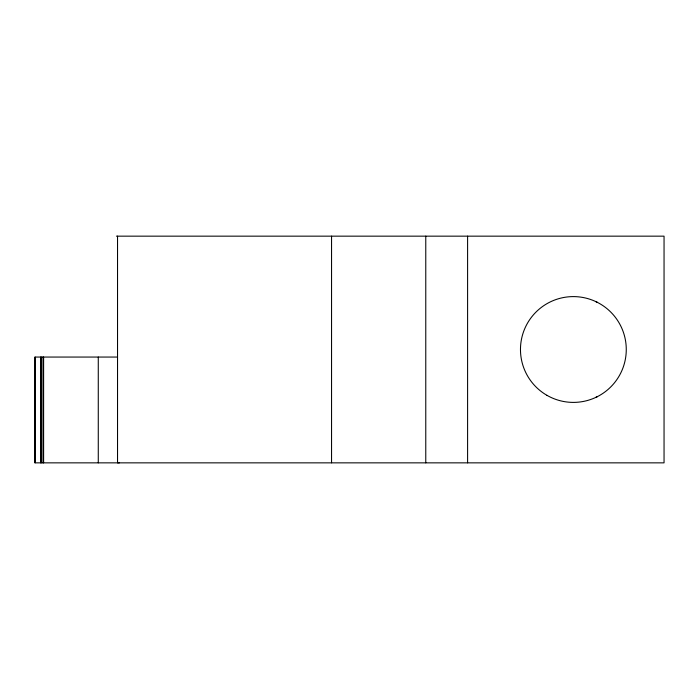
<?xml version="1.0" encoding="UTF-8"?>
<svg xmlns="http://www.w3.org/2000/svg" width="699" height="699" viewBox="0 0 699 699"><rect width="100%" height="100%" fill="white"/><g stroke="black" fill="none" stroke-linecap="round" stroke-linejoin="round"><path stroke-width="1.05" d="M595.522 397.539L597.392 396.63M116.418 236.157L664.05 236.157L664.05 462.852L34.95 462.852L35.002 357.058L117.056 357.058M119.354 462.843L117.537 462.852L117.537 236.157M595.522 301.461L597.392 302.37M467.596 236.148L467.596 462.843M425.77 236.148L425.77 462.843M331.553 236.148L331.553 462.843M98.271 357.058L98.271 462.852M43.609 357.058L43.609 462.852M42.997 357.058L42.997 462.852M41.267 357.058L41.267 462.852M40.725 357.058L40.725 462.852M35.072 357.058L35.072 462.852M546.924 395.311A52.897 52.897 0 0 0 626.269 349.5A52.897 52.897 0 0 0 546.924 303.689A52.897 52.897 0 0 0 546.924 395.311"/></g></svg>
